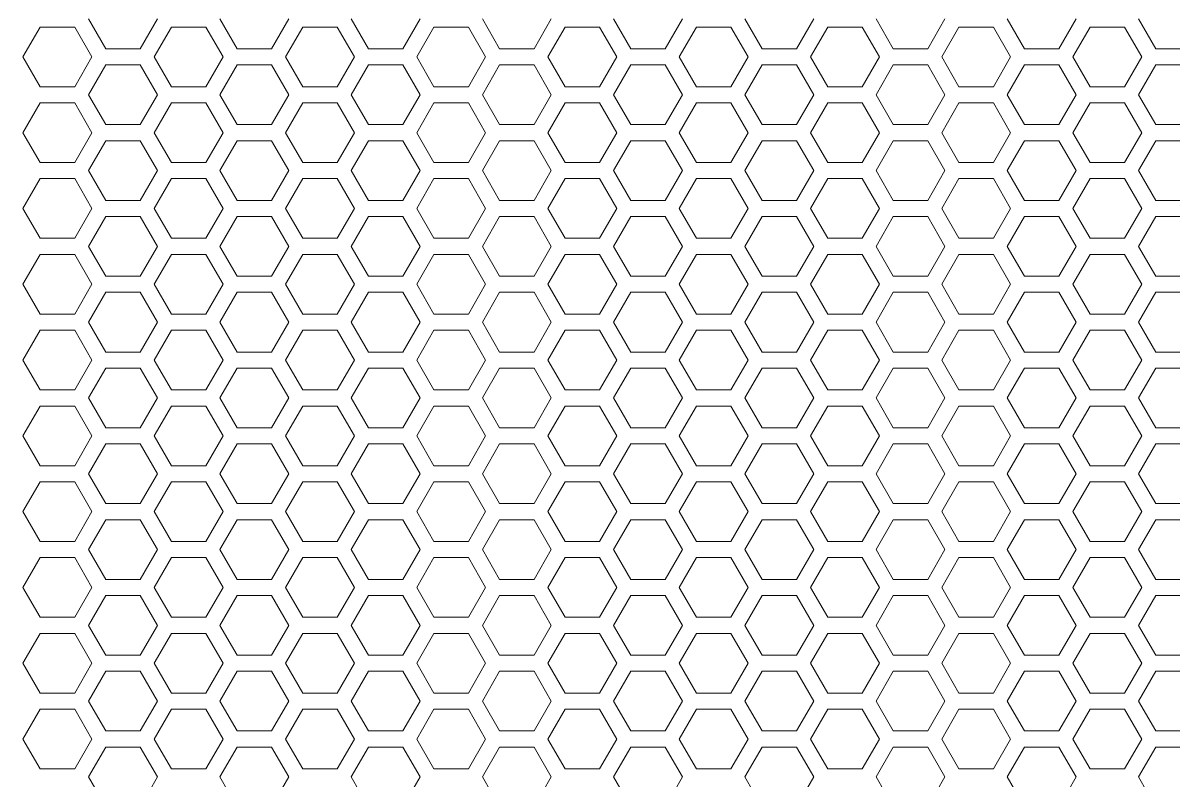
# Model space of a CAD drawing. Header units: millimetres. Extents: x 0 to 140, y -17 to 195.
# Drawn here: x 103.6 to 112.69, y 88.76 to 94.75 of the extents above; entities that cross this region are included whole.
import ezdxf

# ---------------------------------------------------------------- set-up
doc = ezdxf.new("R2010")
doc.units = ezdxf.units.MM
doc.layers.add('4203-42785_1_0', color=7, linetype='Continuous')

# ---------------------------------------------------------------- blocks, each defined once
blk = doc.blocks.new('a')
at = {"layer": '4203-42785_1_0', "color": 0, "linetype": 'ByBlock', "lineweight": 9}
for p, q in [((1506.9262, 418.3167), (1506.8194, 418.1318)), ((1507.1396, 418.3167), (1506.9262, 418.3167)), ((1507.2464, 418.1318), (1507.1396, 418.3167)), ((1507.2261, 418.3666), (1507.3328, 418.1818)), ((1507.5463, 418.1818), (1507.653, 418.3666)), ((1507.7395, 418.3167), (1507.6327, 418.1318)), ((1507.9529, 418.3167), (1507.7395, 418.3167)), ((1508.0596, 418.1318), (1507.9529, 418.3167)), ((1508.0394, 418.3666), (1508.1461, 418.1818)), ((1508.3595, 418.1818), (1508.4662, 418.3666)), ((1508.5527, 418.3167), (1508.446, 418.1318)), ((1508.7661, 418.3167), (1508.5527, 418.3167)), ((1508.8728, 418.1318), (1508.7661, 418.3167)), ((1508.8527, 418.3666), (1508.9594, 418.1818)), ((1509.1728, 418.1818), (1509.2795, 418.3666)), ((1509.366, 418.3167), (1509.2593, 418.1318)), ((1509.5794, 418.3167), (1509.366, 418.3167)), ((1509.6862, 418.1318), (1509.5794, 418.3167)), ((1509.6659, 418.3666), (1509.7726, 418.1818)), ((1509.9861, 418.1818), (1510.0928, 418.3666)), ((1510.1793, 418.3167), (1510.0725, 418.1318)), ((1510.3927, 418.3167), (1510.1793, 418.3167)), ((1510.4994, 418.1318), (1510.3927, 418.3167)), ((1510.4792, 418.3666), (1510.5859, 418.1818)), ((1510.7994, 418.1818), (1510.9061, 418.3666)), ((1510.9926, 418.3167), (1510.8858, 418.1318)), ((1511.206, 418.3167), (1510.9926, 418.3167)), ((1511.3127, 418.1318), (1511.206, 418.3167)), ((1511.2925, 418.3666), (1511.3992, 418.1818)), ((1511.6126, 418.1818), (1511.7193, 418.3666)), ((1511.8058, 418.3167), (1511.6991, 418.1318)), ((1512.0192, 418.3167), (1511.8058, 418.3167)), ((1512.1259, 418.1318), (1512.0192, 418.3167)), ((1512.1057, 418.3666), (1512.2124, 418.1818)), ((1512.4259, 418.1818), (1512.5326, 418.3666)), ((1512.6191, 418.3167), (1512.5124, 418.1318)), ((1512.8325, 418.3167), (1512.6191, 418.3167)), ((1512.9393, 418.1318), (1512.8325, 418.3167)), ((1512.919, 418.3666), (1513.0257, 418.1818)), ((1513.2391, 418.1818), (1513.3458, 418.3666)), ((1513.4323, 418.3167), (1513.3256, 418.1318)), ((1513.6457, 418.3167), (1513.4323, 418.3167)), ((1513.7524, 418.1318), (1513.6457, 418.3167)), ((1513.7322, 418.3666), (1513.8389, 418.1818)), ((1507.3328, 418.1818), (1507.5463, 418.1818)), ((1508.1461, 418.1818), (1508.3595, 418.1818)), ((1508.9594, 418.1818), (1509.1728, 418.1818)), ((1509.7726, 418.1818), (1509.9861, 418.1818)), ((1510.5859, 418.1818), (1510.7994, 418.1818)), ((1511.3992, 418.1818), (1511.6126, 418.1818)), ((1512.2124, 418.1818), (1512.4259, 418.1818)), ((1513.0257, 418.1818), (1513.2391, 418.1818)), ((1513.8389, 418.1818), (1514.0523, 418.1818)), ((1506.8194, 418.1318), (1506.9262, 417.947)), ((1507.1396, 417.947), (1507.2464, 418.1318)), ((1507.6327, 418.1318), (1507.7395, 417.947)), ((1507.9529, 417.947), (1508.0596, 418.1318)), ((1508.446, 418.1318), (1508.5527, 417.947)), ((1508.7661, 417.947), (1508.8728, 418.1318)), ((1509.2593, 418.1318), (1509.366, 417.947)), ((1509.5794, 417.947), (1509.6862, 418.1318)), ((1510.0725, 418.1318), (1510.1793, 417.947)), ((1510.3927, 417.947), (1510.4994, 418.1318)), ((1510.8858, 418.1318), (1510.9926, 417.947)), ((1511.206, 417.947), (1511.3127, 418.1318)), ((1511.6991, 418.1318), (1511.8058, 417.947)), ((1512.0192, 417.947), (1512.1259, 418.1318)), ((1512.5124, 418.1318), (1512.6191, 417.947)), ((1512.8325, 417.947), (1512.9393, 418.1318)), ((1513.3256, 418.1318), (1513.4323, 417.947)), ((1513.6457, 417.947), (1513.7524, 418.1318)), ((1507.3328, 418.0819), (1507.2261, 417.8971)), ((1507.5463, 418.0819), (1507.3328, 418.0819)), ((1507.653, 417.8971), (1507.5463, 418.0819)), ((1508.1461, 418.0819), (1508.0394, 417.8971)), ((1508.3595, 418.0819), (1508.1461, 418.0819)), ((1508.4662, 417.8971), (1508.3595, 418.0819)), ((1508.9594, 418.0819), (1508.8527, 417.8971)), ((1509.1728, 418.0819), (1508.9594, 418.0819)), ((1509.2795, 417.8971), (1509.1728, 418.0819)), ((1509.7726, 418.0819), (1509.6659, 417.8971)), ((1509.9861, 418.0819), (1509.7726, 418.0819)), ((1510.0928, 417.8971), (1509.9861, 418.0819)), ((1510.5859, 418.0819), (1510.4792, 417.8971)), ((1510.7994, 418.0819), (1510.5859, 418.0819)), ((1510.9061, 417.8971), (1510.7994, 418.0819)), ((1511.3992, 418.0819), (1511.2925, 417.8971)), ((1511.6126, 418.0819), (1511.3992, 418.0819)), ((1511.7193, 417.8971), (1511.6126, 418.0819)), ((1512.2124, 418.0819), (1512.1057, 417.8971)), ((1512.4259, 418.0819), (1512.2124, 418.0819)), ((1512.5326, 417.8971), (1512.4259, 418.0819)), ((1513.0257, 418.0819), (1512.919, 417.8971)), ((1513.2391, 418.0819), (1513.0257, 418.0819)), ((1513.3458, 417.8971), (1513.2391, 418.0819)), ((1513.8389, 418.0819), (1513.7322, 417.8971)), ((1514.0523, 418.0819), (1513.8389, 418.0819)), ((1506.9262, 417.947), (1507.1396, 417.947)), ((1507.2261, 417.8971), (1507.3328, 417.7122)), ((1507.5463, 417.7122), (1507.653, 417.8971)), ((1507.7395, 417.947), (1507.9529, 417.947)), ((1508.0394, 417.8971), (1508.1461, 417.7122)), ((1508.3595, 417.7122), (1508.4662, 417.8971)), ((1508.5527, 417.947), (1508.7661, 417.947)), ((1508.8527, 417.8971), (1508.9594, 417.7122)), ((1509.1728, 417.7122), (1509.2795, 417.8971)), ((1509.366, 417.947), (1509.5794, 417.947)), ((1509.6659, 417.8971), (1509.7726, 417.7122)), ((1509.9861, 417.7122), (1510.0928, 417.8971)), ((1510.1793, 417.947), (1510.3927, 417.947)), ((1510.4792, 417.8971), (1510.5859, 417.7122)), ((1510.7994, 417.7122), (1510.9061, 417.8971)), ((1510.9926, 417.947), (1511.206, 417.947)), ((1511.2925, 417.8971), (1511.3992, 417.7122)), ((1511.6126, 417.7122), (1511.7193, 417.8971)), ((1511.8058, 417.947), (1512.0192, 417.947)), ((1512.1057, 417.8971), (1512.2124, 417.7122)), ((1512.4259, 417.7122), (1512.5326, 417.8971)), ((1512.6191, 417.947), (1512.8325, 417.947)), ((1512.919, 417.8971), (1513.0257, 417.7122)), ((1513.2391, 417.7122), (1513.3458, 417.8971)), ((1513.4323, 417.947), (1513.6457, 417.947)), ((1513.7322, 417.8971), (1513.8389, 417.7122)), ((1506.9262, 417.8472), (1506.8194, 417.6623)), ((1507.1396, 417.8472), (1506.9262, 417.8472)), ((1507.2464, 417.6623), (1507.1396, 417.8472)), ((1507.7395, 417.8472), (1507.6327, 417.6623)), ((1507.9529, 417.8472), (1507.7395, 417.8472)), ((1508.0596, 417.6623), (1507.9529, 417.8472)), ((1508.5527, 417.8472), (1508.446, 417.6623)), ((1508.7661, 417.8472), (1508.5527, 417.8472)), ((1508.8728, 417.6623), (1508.7661, 417.8472)), ((1509.366, 417.8472), (1509.2593, 417.6623)), ((1509.5794, 417.8472), (1509.366, 417.8472)), ((1509.6862, 417.6623), (1509.5794, 417.8472)), ((1510.1793, 417.8472), (1510.0725, 417.6623)), ((1510.3927, 417.8472), (1510.1793, 417.8472)), ((1510.4994, 417.6623), (1510.3927, 417.8472)), ((1510.9926, 417.8472), (1510.8858, 417.6623)), ((1511.206, 417.8472), (1510.9926, 417.8472)), ((1511.3127, 417.6623), (1511.206, 417.8472)), ((1511.8058, 417.8472), (1511.6991, 417.6623)), ((1512.0192, 417.8472), (1511.8058, 417.8472)), ((1512.1259, 417.6623), (1512.0192, 417.8472)), ((1512.6191, 417.8472), (1512.5124, 417.6623)), ((1512.8325, 417.8472), (1512.6191, 417.8472)), ((1512.9393, 417.6623), (1512.8325, 417.8472)), ((1513.4323, 417.8472), (1513.3256, 417.6623)), ((1513.6457, 417.8472), (1513.4323, 417.8472)), ((1513.7524, 417.6623), (1513.6457, 417.8472)), ((1507.3328, 417.7122), (1507.5463, 417.7122)), ((1508.1461, 417.7122), (1508.3595, 417.7122)), ((1508.9594, 417.7122), (1509.1728, 417.7122)), ((1509.7726, 417.7122), (1509.9861, 417.7122)), ((1510.5859, 417.7122), (1510.7994, 417.7122)), ((1511.3992, 417.7122), (1511.6126, 417.7122)), ((1512.2124, 417.7122), (1512.4259, 417.7122)), ((1513.0257, 417.7122), (1513.2391, 417.7122)), ((1513.8389, 417.7122), (1514.0523, 417.7122)), ((1506.8194, 417.6623), (1506.9262, 417.4774)), ((1507.1396, 417.4774), (1507.2464, 417.6623)), ((1507.3328, 417.6124), (1507.2261, 417.4275)), ((1507.5463, 417.6124), (1507.3328, 417.6124)), ((1507.653, 417.4275), (1507.5463, 417.6124)), ((1507.6327, 417.6623), (1507.7395, 417.4774)), ((1507.9529, 417.4774), (1508.0596, 417.6623)), ((1508.1461, 417.6124), (1508.0394, 417.4275)), ((1508.3595, 417.6124), (1508.1461, 417.6124)), ((1508.4662, 417.4275), (1508.3595, 417.6124)), ((1508.446, 417.6623), (1508.5527, 417.4774)), ((1508.7661, 417.4774), (1508.8728, 417.6623)), ((1508.9594, 417.6124), (1508.8527, 417.4275)), ((1509.1728, 417.6124), (1508.9594, 417.6124)), ((1509.2795, 417.4275), (1509.1728, 417.6124)), ((1509.2593, 417.6623), (1509.366, 417.4774)), ((1509.5794, 417.4774), (1509.6862, 417.6623)), ((1509.7726, 417.6124), (1509.6659, 417.4275)), ((1509.9861, 417.6124), (1509.7726, 417.6124)), ((1510.0928, 417.4275), (1509.9861, 417.6124)), ((1510.0725, 417.6623), (1510.1793, 417.4774)), ((1510.3927, 417.4774), (1510.4994, 417.6623)), ((1510.5859, 417.6124), (1510.4792, 417.4275)), ((1510.7994, 417.6124), (1510.5859, 417.6124)), ((1510.9061, 417.4275), (1510.7994, 417.6124)), ((1510.8858, 417.6623), (1510.9926, 417.4774)), ((1511.206, 417.4774), (1511.3127, 417.6623)), ((1511.3992, 417.6124), (1511.2925, 417.4275)), ((1511.6126, 417.6124), (1511.3992, 417.6124)), ((1511.7193, 417.4275), (1511.6126, 417.6124)), ((1511.6991, 417.6623), (1511.8058, 417.4774)), ((1512.0192, 417.4774), (1512.1259, 417.6623)), ((1512.2124, 417.6124), (1512.1057, 417.4275)), ((1512.4259, 417.6124), (1512.2124, 417.6124)), ((1512.5326, 417.4275), (1512.4259, 417.6124)), ((1512.5124, 417.6623), (1512.6191, 417.4774)), ((1512.8325, 417.4774), (1512.9393, 417.6623)), ((1513.0257, 417.6124), (1512.919, 417.4275)), ((1513.2391, 417.6124), (1513.0257, 417.6124)), ((1513.3458, 417.4275), (1513.2391, 417.6124)), ((1513.3256, 417.6623), (1513.4323, 417.4774)), ((1513.6457, 417.4774), (1513.7524, 417.6623)), ((1513.8389, 417.6124), (1513.7322, 417.4275)), ((1514.0523, 417.6124), (1513.8389, 417.6124)), ((1506.9262, 417.4774), (1507.1396, 417.4774)), ((1507.7395, 417.4774), (1507.9529, 417.4774)), ((1508.5527, 417.4774), (1508.7661, 417.4774)), ((1509.366, 417.4774), (1509.5794, 417.4774)), ((1510.1793, 417.4774), (1510.3927, 417.4774)), ((1510.9926, 417.4774), (1511.206, 417.4774)), ((1511.8058, 417.4774), (1512.0192, 417.4774)), ((1512.6191, 417.4774), (1512.8325, 417.4774)), ((1513.4323, 417.4774), (1513.6457, 417.4774)), ((1507.2261, 417.4275), (1507.3328, 417.2427)), ((1507.5463, 417.2427), (1507.653, 417.4275)), ((1508.0394, 417.4275), (1508.1461, 417.2427)), ((1508.3595, 417.2427), (1508.4662, 417.4275)), ((1508.8527, 417.4275), (1508.9594, 417.2427)), ((1509.1728, 417.2427), (1509.2795, 417.4275)), ((1509.6659, 417.4275), (1509.7726, 417.2427)), ((1509.9861, 417.2427), (1510.0928, 417.4275)), ((1510.4792, 417.4275), (1510.5859, 417.2427)), ((1510.7994, 417.2427), (1510.9061, 417.4275)), ((1511.2925, 417.4275), (1511.3992, 417.2427)), ((1511.6126, 417.2427), (1511.7193, 417.4275)), ((1512.1057, 417.4275), (1512.2124, 417.2427)), ((1512.4259, 417.2427), (1512.5326, 417.4275)), ((1512.919, 417.4275), (1513.0257, 417.2427)), ((1513.2391, 417.2427), (1513.3458, 417.4275)), ((1513.7322, 417.4275), (1513.8389, 417.2427)), ((1506.9262, 417.3776), (1506.8194, 417.1928)), ((1507.1396, 417.3776), (1506.9262, 417.3776)), ((1507.2464, 417.1928), (1507.1396, 417.3776)), ((1507.7395, 417.3776), (1507.6327, 417.1928)), ((1507.9529, 417.3776), (1507.7395, 417.3776)), ((1508.0596, 417.1928), (1507.9529, 417.3776)), ((1508.5527, 417.3776), (1508.446, 417.1928)), ((1508.7661, 417.3776), (1508.5527, 417.3776)), ((1508.8728, 417.1928), (1508.7661, 417.3776)), ((1509.366, 417.3776), (1509.2593, 417.1928)), ((1509.5794, 417.3776), (1509.366, 417.3776)), ((1509.6862, 417.1928), (1509.5794, 417.3776)), ((1510.1793, 417.3776), (1510.0725, 417.1928)), ((1510.3927, 417.3776), (1510.1793, 417.3776)), ((1510.4994, 417.1928), (1510.3927, 417.3776)), ((1510.9926, 417.3776), (1510.8858, 417.1928)), ((1511.206, 417.3776), (1510.9926, 417.3776)), ((1511.3127, 417.1928), (1511.206, 417.3776)), ((1511.8058, 417.3776), (1511.6991, 417.1928)), ((1512.0192, 417.3776), (1511.8058, 417.3776)), ((1512.1259, 417.1928), (1512.0192, 417.3776)), ((1512.6191, 417.3776), (1512.5124, 417.1928)), ((1512.8325, 417.3776), (1512.6191, 417.3776)), ((1512.9393, 417.1928), (1512.8325, 417.3776)), ((1513.4323, 417.3776), (1513.3256, 417.1928)), ((1513.6457, 417.3776), (1513.4323, 417.3776)), ((1513.7524, 417.1928), (1513.6457, 417.3776)), ((1507.3328, 417.2427), (1507.5463, 417.2427)), ((1508.1461, 417.2427), (1508.3595, 417.2427)), ((1508.9594, 417.2427), (1509.1728, 417.2427)), ((1509.7726, 417.2427), (1509.9861, 417.2427)), ((1510.5859, 417.2427), (1510.7994, 417.2427)), ((1511.3992, 417.2427), (1511.6126, 417.2427)), ((1512.2124, 417.2427), (1512.4259, 417.2427)), ((1513.0257, 417.2427), (1513.2391, 417.2427)), ((1513.8389, 417.2427), (1514.0523, 417.2427)), ((1506.8194, 417.1928), (1506.9262, 417.0079)), ((1507.1396, 417.0079), (1507.2464, 417.1928)), ((1507.6327, 417.1928), (1507.7395, 417.0079)), ((1507.9529, 417.0079), (1508.0596, 417.1928)), ((1508.446, 417.1928), (1508.5527, 417.0079)), ((1508.7661, 417.0079), (1508.8728, 417.1928)), ((1509.2593, 417.1928), (1509.366, 417.0079)), ((1509.5794, 417.0079), (1509.6862, 417.1928)), ((1510.0725, 417.1928), (1510.1793, 417.0079)), ((1510.3927, 417.0079), (1510.4994, 417.1928)), ((1510.8858, 417.1928), (1510.9926, 417.0079)), ((1511.206, 417.0079), (1511.3127, 417.1928)), ((1511.6991, 417.1928), (1511.8058, 417.0079)), ((1512.0192, 417.0079), (1512.1259, 417.1928)), ((1512.5124, 417.1928), (1512.6191, 417.0079)), ((1512.8325, 417.0079), (1512.9393, 417.1928)), ((1513.3256, 417.1928), (1513.4323, 417.0079)), ((1513.6457, 417.0079), (1513.7524, 417.1928)), ((1507.3328, 417.1428), (1507.2261, 416.958)), ((1507.5463, 417.1428), (1507.3328, 417.1428)), ((1507.653, 416.958), (1507.5463, 417.1428)), ((1508.1461, 417.1428), (1508.0394, 416.958)), ((1508.3595, 417.1428), (1508.1461, 417.1428)), ((1508.4662, 416.958), (1508.3595, 417.1428)), ((1508.9594, 417.1428), (1508.8527, 416.958)), ((1509.1728, 417.1428), (1508.9594, 417.1428)), ((1509.2795, 416.958), (1509.1728, 417.1428)), ((1509.7726, 417.1428), (1509.6659, 416.958)), ((1509.9861, 417.1428), (1509.7726, 417.1428)), ((1510.0928, 416.958), (1509.9861, 417.1428)), ((1510.5859, 417.1428), (1510.4792, 416.958)), ((1510.7994, 417.1428), (1510.5859, 417.1428)), ((1510.9061, 416.958), (1510.7994, 417.1428)), ((1511.3992, 417.1428), (1511.2925, 416.958)), ((1511.6126, 417.1428), (1511.3992, 417.1428)), ((1511.7193, 416.958), (1511.6126, 417.1428)), ((1512.2124, 417.1428), (1512.1057, 416.958)), ((1512.4259, 417.1428), (1512.2124, 417.1428)), ((1512.5326, 416.958), (1512.4259, 417.1428)), ((1513.0257, 417.1428), (1512.919, 416.958)), ((1513.2391, 417.1428), (1513.0257, 417.1428)), ((1513.3458, 416.958), (1513.2391, 417.1428)), ((1513.8389, 417.1428), (1513.7322, 416.958)), ((1514.0523, 417.1428), (1513.8389, 417.1428)), ((1506.9262, 417.0079), (1507.1396, 417.0079)), ((1507.2261, 416.958), (1507.3328, 416.7731)), ((1507.5463, 416.7731), (1507.653, 416.958)), ((1507.7395, 417.0079), (1507.9529, 417.0079)), ((1508.0394, 416.958), (1508.1461, 416.7731)), ((1508.3595, 416.7731), (1508.4662, 416.958)), ((1508.5527, 417.0079), (1508.7661, 417.0079)), ((1508.8527, 416.958), (1508.9594, 416.7731)), ((1509.1728, 416.7731), (1509.2795, 416.958)), ((1509.366, 417.0079), (1509.5794, 417.0079)), ((1509.6659, 416.958), (1509.7726, 416.7731)), ((1509.9861, 416.7731), (1510.0928, 416.958)), ((1510.1793, 417.0079), (1510.3927, 417.0079)), ((1510.4792, 416.958), (1510.5859, 416.7731)), ((1510.7994, 416.7731), (1510.9061, 416.958)), ((1510.9926, 417.0079), (1511.206, 417.0079)), ((1511.2925, 416.958), (1511.3992, 416.7731)), ((1511.6126, 416.7731), (1511.7193, 416.958)), ((1511.8058, 417.0079), (1512.0192, 417.0079)), ((1512.1057, 416.958), (1512.2124, 416.7731)), ((1512.4259, 416.7731), (1512.5326, 416.958)), ((1512.6191, 417.0079), (1512.8325, 417.0079)), ((1512.919, 416.958), (1513.0257, 416.7731)), ((1513.2391, 416.7731), (1513.3458, 416.958)), ((1513.4323, 417.0079), (1513.6457, 417.0079)), ((1513.7322, 416.958), (1513.8389, 416.7731)), ((1506.9262, 416.9081), (1506.8194, 416.7232)), ((1507.1396, 416.9081), (1506.9262, 416.9081)), ((1507.2464, 416.7232), (1507.1396, 416.9081)), ((1507.7395, 416.9081), (1507.6327, 416.7232)), ((1507.9529, 416.9081), (1507.7395, 416.9081)), ((1508.0596, 416.7232), (1507.9529, 416.9081)), ((1508.5527, 416.9081), (1508.446, 416.7232)), ((1508.7661, 416.9081), (1508.5527, 416.9081)), ((1508.8728, 416.7232), (1508.7661, 416.9081)), ((1509.366, 416.9081), (1509.2593, 416.7232)), ((1509.5794, 416.9081), (1509.366, 416.9081)), ((1509.6862, 416.7232), (1509.5794, 416.9081)), ((1510.1793, 416.9081), (1510.0725, 416.7232)), ((1510.3927, 416.9081), (1510.1793, 416.9081)), ((1510.4994, 416.7232), (1510.3927, 416.9081)), ((1510.9926, 416.9081), (1510.8858, 416.7232)), ((1511.206, 416.9081), (1510.9926, 416.9081)), ((1511.3127, 416.7232), (1511.206, 416.9081)), ((1511.8058, 416.9081), (1511.6991, 416.7232)), ((1512.0192, 416.9081), (1511.8058, 416.9081)), ((1512.1259, 416.7232), (1512.0192, 416.9081)), ((1512.6191, 416.9081), (1512.5124, 416.7232)), ((1512.8325, 416.9081), (1512.6191, 416.9081)), ((1512.9393, 416.7232), (1512.8325, 416.9081)), ((1513.4323, 416.9081), (1513.3256, 416.7232)), ((1513.6457, 416.9081), (1513.4323, 416.9081)), ((1513.7524, 416.7232), (1513.6457, 416.9081)), ((1507.3328, 416.7731), (1507.5463, 416.7731)), ((1508.1461, 416.7731), (1508.3595, 416.7731)), ((1508.9594, 416.7731), (1509.1728, 416.7731)), ((1509.7726, 416.7731), (1509.9861, 416.7731)), ((1510.5859, 416.7731), (1510.7994, 416.7731)), ((1511.3992, 416.7731), (1511.6126, 416.7731)), ((1512.2124, 416.7731), (1512.4259, 416.7731)), ((1513.0257, 416.7731), (1513.2391, 416.7731)), ((1513.8389, 416.7731), (1514.0523, 416.7731)), ((1506.8194, 416.7232), (1506.9262, 416.5383)), ((1507.1396, 416.5383), (1507.2464, 416.7232)), ((1507.3328, 416.6733), (1507.2261, 416.4884)), ((1507.5463, 416.6733), (1507.3328, 416.6733)), ((1507.653, 416.4884), (1507.5463, 416.6733)), ((1507.6327, 416.7232), (1507.7395, 416.5383)), ((1507.9529, 416.5383), (1508.0596, 416.7232)), ((1508.1461, 416.6733), (1508.0394, 416.4884)), ((1508.3595, 416.6733), (1508.1461, 416.6733)), ((1508.4662, 416.4884), (1508.3595, 416.6733)), ((1508.446, 416.7232), (1508.5527, 416.5383)), ((1508.7661, 416.5383), (1508.8728, 416.7232)), ((1508.9594, 416.6733), (1508.8527, 416.4884)), ((1509.1728, 416.6733), (1508.9594, 416.6733)), ((1509.2795, 416.4884), (1509.1728, 416.6733)), ((1509.2593, 416.7232), (1509.366, 416.5383)), ((1509.5794, 416.5383), (1509.6862, 416.7232)), ((1509.7726, 416.6733), (1509.6659, 416.4884)), ((1509.9861, 416.6733), (1509.7726, 416.6733)), ((1510.0928, 416.4884), (1509.9861, 416.6733)), ((1510.0725, 416.7232), (1510.1793, 416.5383)), ((1510.3927, 416.5383), (1510.4994, 416.7232)), ((1510.5859, 416.6733), (1510.4792, 416.4884)), ((1510.7994, 416.6733), (1510.5859, 416.6733)), ((1510.9061, 416.4884), (1510.7994, 416.6733)), ((1510.8858, 416.7232), (1510.9926, 416.5383)), ((1511.206, 416.5383), (1511.3127, 416.7232)), ((1511.3992, 416.6733), (1511.2925, 416.4884)), ((1511.6126, 416.6733), (1511.3992, 416.6733)), ((1511.7193, 416.4884), (1511.6126, 416.6733)), ((1511.6991, 416.7232), (1511.8058, 416.5383)), ((1512.0192, 416.5383), (1512.1259, 416.7232)), ((1512.2124, 416.6733), (1512.1057, 416.4884)), ((1512.4259, 416.6733), (1512.2124, 416.6733)), ((1512.5326, 416.4884), (1512.4259, 416.6733)), ((1512.5124, 416.7232), (1512.6191, 416.5383)), ((1512.8325, 416.5383), (1512.9393, 416.7232)), ((1513.0257, 416.6733), (1512.919, 416.4884)), ((1513.2391, 416.6733), (1513.0257, 416.6733)), ((1513.3458, 416.4884), (1513.2391, 416.6733)), ((1513.3256, 416.7232), (1513.4323, 416.5383)), ((1513.6457, 416.5383), (1513.7524, 416.7232)), ((1513.8389, 416.6733), (1513.7322, 416.4884)), ((1514.0523, 416.6733), (1513.8389, 416.6733)), ((1506.9262, 416.5383), (1507.1396, 416.5383)), ((1507.7395, 416.5383), (1507.9529, 416.5383)), ((1508.5527, 416.5383), (1508.7661, 416.5383)), ((1509.366, 416.5383), (1509.5794, 416.5383)), ((1510.1793, 416.5383), (1510.3927, 416.5383)), ((1510.9926, 416.5383), (1511.206, 416.5383)), ((1511.8058, 416.5383), (1512.0192, 416.5383)), ((1512.6191, 416.5383), (1512.8325, 416.5383)), ((1513.4323, 416.5383), (1513.6457, 416.5383)), ((1507.2261, 416.4884), (1507.3328, 416.3036)), ((1507.5463, 416.3036), (1507.653, 416.4884)), ((1508.0394, 416.4884), (1508.1461, 416.3036)), ((1508.3595, 416.3036), (1508.4662, 416.4884)), ((1508.8527, 416.4884), (1508.9594, 416.3036)), ((1509.1728, 416.3036), (1509.2795, 416.4884)), ((1509.6659, 416.4884), (1509.7726, 416.3036)), ((1509.9861, 416.3036), (1510.0928, 416.4884)), ((1510.4792, 416.4884), (1510.5859, 416.3036)), ((1510.7994, 416.3036), (1510.9061, 416.4884)), ((1511.2925, 416.4884), (1511.3992, 416.3036)), ((1511.6126, 416.3036), (1511.7193, 416.4884)), ((1512.1057, 416.4884), (1512.2124, 416.3036)), ((1512.4259, 416.3036), (1512.5326, 416.4884)), ((1512.919, 416.4884), (1513.0257, 416.3036)), ((1513.2391, 416.3036), (1513.3458, 416.4884)), ((1513.7322, 416.4884), (1513.8389, 416.3036)), ((1506.9262, 416.4385), (1506.8194, 416.2537)), ((1507.1396, 416.4385), (1506.9262, 416.4385)), ((1507.2464, 416.2537), (1507.1396, 416.4385)), ((1507.7395, 416.4385), (1507.6327, 416.2537)), ((1507.9529, 416.4385), (1507.7395, 416.4385)), ((1508.0596, 416.2537), (1507.9529, 416.4385)), ((1508.5527, 416.4385), (1508.446, 416.2537)), ((1508.7661, 416.4385), (1508.5527, 416.4385)), ((1508.8728, 416.2537), (1508.7661, 416.4385)), ((1509.366, 416.4385), (1509.2593, 416.2537)), ((1509.5794, 416.4385), (1509.366, 416.4385)), ((1509.6862, 416.2537), (1509.5794, 416.4385)), ((1510.1793, 416.4385), (1510.0725, 416.2537)), ((1510.3927, 416.4385), (1510.1793, 416.4385)), ((1510.4994, 416.2537), (1510.3927, 416.4385)), ((1510.9926, 416.4385), (1510.8858, 416.2537)), ((1511.206, 416.4385), (1510.9926, 416.4385)), ((1511.3127, 416.2537), (1511.206, 416.4385)), ((1511.8058, 416.4385), (1511.6991, 416.2537)), ((1512.0192, 416.4385), (1511.8058, 416.4385)), ((1512.1259, 416.2537), (1512.0192, 416.4385)), ((1512.6191, 416.4385), (1512.5124, 416.2537)), ((1512.8325, 416.4385), (1512.6191, 416.4385)), ((1512.9393, 416.2537), (1512.8325, 416.4385)), ((1513.4323, 416.4385), (1513.3256, 416.2537)), ((1513.6457, 416.4385), (1513.4323, 416.4385)), ((1513.7524, 416.2537), (1513.6457, 416.4385)), ((1506.8194, 416.2537), (1506.9262, 416.0688)), ((1507.1396, 416.0688), (1507.2464, 416.2537)), ((1507.3328, 416.3036), (1507.5463, 416.3036)), ((1507.6327, 416.2537), (1507.7395, 416.0688)), ((1507.9529, 416.0688), (1508.0596, 416.2537)), ((1508.1461, 416.3036), (1508.3595, 416.3036)), ((1508.446, 416.2537), (1508.5527, 416.0688)), ((1508.7661, 416.0688), (1508.8728, 416.2537)), ((1508.9594, 416.3036), (1509.1728, 416.3036)), ((1509.2593, 416.2537), (1509.366, 416.0688)), ((1509.5794, 416.0688), (1509.6862, 416.2537)), ((1509.7726, 416.3036), (1509.9861, 416.3036)), ((1510.0725, 416.2537), (1510.1793, 416.0688)), ((1510.3927, 416.0688), (1510.4994, 416.2537)), ((1510.5859, 416.3036), (1510.7994, 416.3036)), ((1510.8858, 416.2537), (1510.9926, 416.0688)), ((1511.206, 416.0688), (1511.3127, 416.2537)), ((1511.3992, 416.3036), (1511.6126, 416.3036)), ((1511.6991, 416.2537), (1511.8058, 416.0688)), ((1512.0192, 416.0688), (1512.1259, 416.2537)), ((1512.2124, 416.3036), (1512.4259, 416.3036)), ((1512.5124, 416.2537), (1512.6191, 416.0688)), ((1512.8325, 416.0688), (1512.9393, 416.2537)), ((1513.0257, 416.3036), (1513.2391, 416.3036)), ((1513.3256, 416.2537), (1513.4323, 416.0688)), ((1513.6457, 416.0688), (1513.7524, 416.2537)), ((1513.8389, 416.3036), (1514.0523, 416.3036)), ((1507.3328, 416.2038), (1507.2261, 416.0189)), ((1507.5463, 416.2038), (1507.3328, 416.2038)), ((1507.653, 416.0189), (1507.5463, 416.2038)), ((1508.1461, 416.2038), (1508.0394, 416.0189)), ((1508.3595, 416.2038), (1508.1461, 416.2038)), ((1508.4662, 416.0189), (1508.3595, 416.2038)), ((1508.9594, 416.2038), (1508.8527, 416.0189)), ((1509.1728, 416.2038), (1508.9594, 416.2038)), ((1509.2795, 416.0189), (1509.1728, 416.2038)), ((1509.7726, 416.2038), (1509.6659, 416.0189)), ((1509.9861, 416.2038), (1509.7726, 416.2038)), ((1510.0928, 416.0189), (1509.9861, 416.2038)), ((1510.5859, 416.2038), (1510.4792, 416.0189)), ((1510.7994, 416.2038), (1510.5859, 416.2038)), ((1510.9061, 416.0189), (1510.7994, 416.2038)), ((1511.3992, 416.2038), (1511.2925, 416.0189)), ((1511.6126, 416.2038), (1511.3992, 416.2038)), ((1511.7193, 416.0189), (1511.6126, 416.2038)), ((1512.2124, 416.2038), (1512.1057, 416.0189)), ((1512.4259, 416.2038), (1512.2124, 416.2038)), ((1512.5326, 416.0189), (1512.4259, 416.2038)), ((1513.0257, 416.2038), (1512.919, 416.0189)), ((1513.2391, 416.2038), (1513.0257, 416.2038)), ((1513.3458, 416.0189), (1513.2391, 416.2038)), ((1513.8389, 416.2038), (1513.7322, 416.0189)), ((1514.0523, 416.2038), (1513.8389, 416.2038)), ((1506.9262, 416.0688), (1507.1396, 416.0688)), ((1507.7395, 416.0688), (1507.9529, 416.0688)), ((1508.5527, 416.0688), (1508.7661, 416.0688)), ((1509.366, 416.0688), (1509.5794, 416.0688)), ((1510.1793, 416.0688), (1510.3927, 416.0688)), ((1510.9926, 416.0688), (1511.206, 416.0688)), ((1511.8058, 416.0688), (1512.0192, 416.0688)), ((1512.6191, 416.0688), (1512.8325, 416.0688)), ((1513.4323, 416.0688), (1513.6457, 416.0688)), ((1506.9262, 415.969), (1506.8194, 415.7841)), ((1507.1396, 415.969), (1506.9262, 415.969)), ((1507.2464, 415.7841), (1507.1396, 415.969)), ((1507.2261, 416.0189), (1507.3328, 415.834)), ((1507.5463, 415.834), (1507.653, 416.0189)), ((1507.7395, 415.969), (1507.6327, 415.7841)), ((1507.9529, 415.969), (1507.7395, 415.969)), ((1508.0596, 415.7841), (1507.9529, 415.969)), ((1508.0394, 416.0189), (1508.1461, 415.834)), ((1508.3595, 415.834), (1508.4662, 416.0189)), ((1508.5527, 415.969), (1508.446, 415.7841)), ((1508.7661, 415.969), (1508.5527, 415.969)), ((1508.8728, 415.7841), (1508.7661, 415.969)), ((1508.8527, 416.0189), (1508.9594, 415.834)), ((1509.1728, 415.834), (1509.2795, 416.0189)), ((1509.366, 415.969), (1509.2593, 415.7841)), ((1509.5794, 415.969), (1509.366, 415.969)), ((1509.6862, 415.7841), (1509.5794, 415.969)), ((1509.6659, 416.0189), (1509.7726, 415.834)), ((1509.9861, 415.834), (1510.0928, 416.0189)), ((1510.1793, 415.969), (1510.0725, 415.7841)), ((1510.3927, 415.969), (1510.1793, 415.969)), ((1510.4994, 415.7841), (1510.3927, 415.969)), ((1510.4792, 416.0189), (1510.5859, 415.834)), ((1510.7994, 415.834), (1510.9061, 416.0189)), ((1510.9926, 415.969), (1510.8858, 415.7841)), ((1511.206, 415.969), (1510.9926, 415.969)), ((1511.3127, 415.7841), (1511.206, 415.969)), ((1511.2925, 416.0189), (1511.3992, 415.834)), ((1511.6126, 415.834), (1511.7193, 416.0189)), ((1511.8058, 415.969), (1511.6991, 415.7841)), ((1512.0192, 415.969), (1511.8058, 415.969)), ((1512.1259, 415.7841), (1512.0192, 415.969)), ((1512.1057, 416.0189), (1512.2124, 415.834)), ((1512.4259, 415.834), (1512.5326, 416.0189)), ((1512.6191, 415.969), (1512.5124, 415.7841)), ((1512.8325, 415.969), (1512.6191, 415.969)), ((1512.9393, 415.7841), (1512.8325, 415.969)), ((1512.919, 416.0189), (1513.0257, 415.834)), ((1513.2391, 415.834), (1513.3458, 416.0189)), ((1513.4323, 415.969), (1513.3256, 415.7841)), ((1513.6457, 415.969), (1513.4323, 415.969)), ((1513.7524, 415.7841), (1513.6457, 415.969)), ((1513.7322, 416.0189), (1513.8389, 415.834)), ((1507.3328, 415.834), (1507.5463, 415.834)), ((1508.1461, 415.834), (1508.3595, 415.834)), ((1508.9594, 415.834), (1509.1728, 415.834)), ((1509.7726, 415.834), (1509.9861, 415.834)), ((1510.5859, 415.834), (1510.7994, 415.834)), ((1511.3992, 415.834), (1511.6126, 415.834)), ((1512.2124, 415.834), (1512.4259, 415.834)), ((1513.0257, 415.834), (1513.2391, 415.834)), ((1513.8389, 415.834), (1514.0523, 415.834)), ((1506.8194, 415.7841), (1506.9262, 415.5993)), ((1507.1396, 415.5993), (1507.2464, 415.7841)), ((1507.6327, 415.7841), (1507.7395, 415.5993)), ((1507.9529, 415.5993), (1508.0596, 415.7841)), ((1508.446, 415.7841), (1508.5527, 415.5993)), ((1508.7661, 415.5993), (1508.8728, 415.7841)), ((1509.2593, 415.7841), (1509.366, 415.5993)), ((1509.5794, 415.5993), (1509.6862, 415.7841)), ((1510.0725, 415.7841), (1510.1793, 415.5993)), ((1510.3927, 415.5993), (1510.4994, 415.7841)), ((1510.8858, 415.7841), (1510.9926, 415.5993)), ((1511.206, 415.5993), (1511.3127, 415.7841)), ((1511.6991, 415.7841), (1511.8058, 415.5993)), ((1512.0192, 415.5993), (1512.1259, 415.7841)), ((1512.5124, 415.7841), (1512.6191, 415.5993)), ((1512.8325, 415.5993), (1512.9393, 415.7841)), ((1513.3256, 415.7841), (1513.4323, 415.5993)), ((1513.6457, 415.5993), (1513.7524, 415.7841)), ((1507.3328, 415.7342), (1507.2261, 415.5494)), ((1507.5463, 415.7342), (1507.3328, 415.7342)), ((1507.653, 415.5494), (1507.5463, 415.7342)), ((1508.1461, 415.7342), (1508.0394, 415.5494)), ((1508.3595, 415.7342), (1508.1461, 415.7342)), ((1508.4662, 415.5494), (1508.3595, 415.7342)), ((1508.9594, 415.7342), (1508.8527, 415.5494)), ((1509.1728, 415.7342), (1508.9594, 415.7342)), ((1509.2795, 415.5494), (1509.1728, 415.7342)), ((1509.7726, 415.7342), (1509.6659, 415.5494)), ((1509.9861, 415.7342), (1509.7726, 415.7342)), ((1510.0928, 415.5494), (1509.9861, 415.7342)), ((1510.5859, 415.7342), (1510.4792, 415.5494)), ((1510.7994, 415.7342), (1510.5859, 415.7342)), ((1510.9061, 415.5494), (1510.7994, 415.7342)), ((1511.3992, 415.7342), (1511.2925, 415.5494)), ((1511.6126, 415.7342), (1511.3992, 415.7342)), ((1511.7193, 415.5494), (1511.6126, 415.7342)), ((1512.2124, 415.7342), (1512.1057, 415.5494)), ((1512.4259, 415.7342), (1512.2124, 415.7342)), ((1512.5326, 415.5494), (1512.4259, 415.7342)), ((1513.0257, 415.7342), (1512.919, 415.5494)), ((1513.2391, 415.7342), (1513.0257, 415.7342)), ((1513.3458, 415.5494), (1513.2391, 415.7342)), ((1513.8389, 415.7342), (1513.7322, 415.5494)), ((1514.0523, 415.7342), (1513.8389, 415.7342)), ((1506.9262, 415.5993), (1507.1396, 415.5993)), ((1507.7395, 415.5993), (1507.9529, 415.5993)), ((1508.5527, 415.5993), (1508.7661, 415.5993)), ((1509.366, 415.5993), (1509.5794, 415.5993)), ((1510.1793, 415.5993), (1510.3927, 415.5993)), ((1510.9926, 415.5993), (1511.206, 415.5993)), ((1511.8058, 415.5993), (1512.0192, 415.5993)), ((1512.6191, 415.5993), (1512.8325, 415.5993)), ((1513.4323, 415.5993), (1513.6457, 415.5993)), ((1507.2261, 415.5494), (1507.3328, 415.3645)), ((1507.5463, 415.3645), (1507.653, 415.5494)), ((1508.0394, 415.5494), (1508.1461, 415.3645)), ((1508.3595, 415.3645), (1508.4662, 415.5494)), ((1508.8527, 415.5494), (1508.9594, 415.3645)), ((1509.1728, 415.3645), (1509.2795, 415.5494)), ((1509.6659, 415.5494), (1509.7726, 415.3645)), ((1509.9861, 415.3645), (1510.0928, 415.5494)), ((1510.4792, 415.5494), (1510.5859, 415.3645)), ((1510.7994, 415.3645), (1510.9061, 415.5494)), ((1511.2925, 415.5494), (1511.3992, 415.3645)), ((1511.6126, 415.3645), (1511.7193, 415.5494)), ((1512.1057, 415.5494), (1512.2124, 415.3645)), ((1512.4259, 415.3645), (1512.5326, 415.5494)), ((1512.919, 415.5494), (1513.0257, 415.3645)), ((1513.2391, 415.3645), (1513.3458, 415.5494)), ((1513.7322, 415.5494), (1513.8389, 415.3645)), ((1506.9262, 415.4994), (1506.8194, 415.3146)), ((1507.1396, 415.4994), (1506.9262, 415.4994)), ((1507.2464, 415.3146), (1507.1396, 415.4994)), ((1507.7395, 415.4994), (1507.6327, 415.3146)), ((1507.9529, 415.4994), (1507.7395, 415.4994)), ((1508.0596, 415.3146), (1507.9529, 415.4994)), ((1508.5527, 415.4994), (1508.446, 415.3146)), ((1508.7661, 415.4994), (1508.5527, 415.4994)), ((1508.8728, 415.3146), (1508.7661, 415.4994)), ((1509.366, 415.4994), (1509.2593, 415.3146)), ((1509.5794, 415.4994), (1509.366, 415.4994)), ((1509.6862, 415.3146), (1509.5794, 415.4994)), ((1510.1793, 415.4994), (1510.0725, 415.3146)), ((1510.3927, 415.4994), (1510.1793, 415.4994)), ((1510.4994, 415.3146), (1510.3927, 415.4994)), ((1510.9926, 415.4994), (1510.8858, 415.3146)), ((1511.206, 415.4994), (1510.9926, 415.4994)), ((1511.3127, 415.3146), (1511.206, 415.4994)), ((1511.8058, 415.4994), (1511.6991, 415.3146)), ((1512.0192, 415.4994), (1511.8058, 415.4994)), ((1512.1259, 415.3146), (1512.0192, 415.4994)), ((1512.6191, 415.4994), (1512.5124, 415.3146)), ((1512.8325, 415.4994), (1512.6191, 415.4994)), ((1512.9393, 415.3146), (1512.8325, 415.4994)), ((1513.4323, 415.4994), (1513.3256, 415.3146)), ((1513.6457, 415.4994), (1513.4323, 415.4994)), ((1513.7524, 415.3146), (1513.6457, 415.4994)), ((1506.8194, 415.3146), (1506.9262, 415.1297)), ((1507.1396, 415.1297), (1507.2464, 415.3146)), ((1507.3328, 415.3645), (1507.5463, 415.3645)), ((1507.6327, 415.3146), (1507.7395, 415.1297)), ((1507.9529, 415.1297), (1508.0596, 415.3146)), ((1508.1461, 415.3645), (1508.3595, 415.3645)), ((1508.446, 415.3146), (1508.5527, 415.1297)), ((1508.7661, 415.1297), (1508.8728, 415.3146)), ((1508.9594, 415.3645), (1509.1728, 415.3645)), ((1509.2593, 415.3146), (1509.366, 415.1297)), ((1509.5794, 415.1297), (1509.6862, 415.3146)), ((1509.7726, 415.3645), (1509.9861, 415.3645)), ((1510.0725, 415.3146), (1510.1793, 415.1297)), ((1510.3927, 415.1297), (1510.4994, 415.3146)), ((1510.5859, 415.3645), (1510.7994, 415.3645)), ((1510.8858, 415.3146), (1510.9926, 415.1297)), ((1511.206, 415.1297), (1511.3127, 415.3146)), ((1511.3992, 415.3645), (1511.6126, 415.3645)), ((1511.6991, 415.3146), (1511.8058, 415.1297)), ((1512.0192, 415.1297), (1512.1259, 415.3146)), ((1512.2124, 415.3645), (1512.4259, 415.3645)), ((1512.5124, 415.3146), (1512.6191, 415.1297)), ((1512.8325, 415.1297), (1512.9393, 415.3146)), ((1513.0257, 415.3645), (1513.2391, 415.3645)), ((1513.3256, 415.3146), (1513.4323, 415.1297)), ((1513.6457, 415.1297), (1513.7524, 415.3146)), ((1513.8389, 415.3645), (1514.0523, 415.3645)), ((1507.3328, 415.2647), (1507.2261, 415.0798)), ((1507.5463, 415.2647), (1507.3328, 415.2647)), ((1507.653, 415.0798), (1507.5463, 415.2647)), ((1508.1461, 415.2647), (1508.0394, 415.0798)), ((1508.3595, 415.2647), (1508.1461, 415.2647)), ((1508.4662, 415.0798), (1508.3595, 415.2647)), ((1508.9594, 415.2647), (1508.8527, 415.0798)), ((1509.1728, 415.2647), (1508.9594, 415.2647)), ((1509.2795, 415.0798), (1509.1728, 415.2647)), ((1509.7726, 415.2647), (1509.6659, 415.0798)), ((1509.9861, 415.2647), (1509.7726, 415.2647)), ((1510.0928, 415.0798), (1509.9861, 415.2647)), ((1510.5859, 415.2647), (1510.4792, 415.0798)), ((1510.7994, 415.2647), (1510.5859, 415.2647)), ((1510.9061, 415.0798), (1510.7994, 415.2647)), ((1511.3992, 415.2647), (1511.2925, 415.0798)), ((1511.6126, 415.2647), (1511.3992, 415.2647)), ((1511.7193, 415.0798), (1511.6126, 415.2647)), ((1512.2124, 415.2647), (1512.1057, 415.0798)), ((1512.4259, 415.2647), (1512.2124, 415.2647)), ((1512.5326, 415.0798), (1512.4259, 415.2647)), ((1513.0257, 415.2647), (1512.919, 415.0798)), ((1513.2391, 415.2647), (1513.0257, 415.2647)), ((1513.3458, 415.0798), (1513.2391, 415.2647)), ((1513.8389, 415.2647), (1513.7322, 415.0798)), ((1514.0523, 415.2647), (1513.8389, 415.2647)), ((1506.9262, 415.1297), (1507.1396, 415.1297)), ((1507.7395, 415.1297), (1507.9529, 415.1297)), ((1508.5527, 415.1297), (1508.7661, 415.1297)), ((1509.366, 415.1297), (1509.5794, 415.1297)), ((1510.1793, 415.1297), (1510.3927, 415.1297)), ((1510.9926, 415.1297), (1511.206, 415.1297)), ((1511.8058, 415.1297), (1512.0192, 415.1297)), ((1512.6191, 415.1297), (1512.8325, 415.1297)), ((1513.4323, 415.1297), (1513.6457, 415.1297)), ((1506.9262, 415.0299), (1506.8194, 414.845)), ((1507.1396, 415.0299), (1506.9262, 415.0299)), ((1507.2464, 414.845), (1507.1396, 415.0299)), ((1507.2261, 415.0798), (1507.3328, 414.8949)), ((1507.5463, 414.8949), (1507.653, 415.0798)), ((1507.7395, 415.0299), (1507.6327, 414.845)), ((1507.9529, 415.0299), (1507.7395, 415.0299)), ((1508.0596, 414.845), (1507.9529, 415.0299)), ((1508.0394, 415.0798), (1508.1461, 414.8949)), ((1508.3595, 414.8949), (1508.4662, 415.0798)), ((1508.5527, 415.0299), (1508.446, 414.845)), ((1508.7661, 415.0299), (1508.5527, 415.0299)), ((1508.8728, 414.845), (1508.7661, 415.0299)), ((1508.8527, 415.0798), (1508.9594, 414.8949)), ((1509.1728, 414.8949), (1509.2795, 415.0798)), ((1509.366, 415.0299), (1509.2593, 414.845)), ((1509.5794, 415.0299), (1509.366, 415.0299)), ((1509.6862, 414.845), (1509.5794, 415.0299)), ((1509.6659, 415.0798), (1509.7726, 414.8949)), ((1509.9861, 414.8949), (1510.0928, 415.0798)), ((1510.1793, 415.0299), (1510.0725, 414.845)), ((1510.3927, 415.0299), (1510.1793, 415.0299)), ((1510.4994, 414.845), (1510.3927, 415.0299)), ((1510.4792, 415.0798), (1510.5859, 414.8949)), ((1510.7994, 414.8949), (1510.9061, 415.0798)), ((1510.9926, 415.0299), (1510.8858, 414.845)), ((1511.206, 415.0299), (1510.9926, 415.0299)), ((1511.3127, 414.845), (1511.206, 415.0299)), ((1511.2925, 415.0798), (1511.3992, 414.8949)), ((1511.6126, 414.8949), (1511.7193, 415.0798)), ((1511.8058, 415.0299), (1511.6991, 414.845)), ((1512.0192, 415.0299), (1511.8058, 415.0299)), ((1512.1259, 414.845), (1512.0192, 415.0299)), ((1512.1057, 415.0798), (1512.2124, 414.8949)), ((1512.4259, 414.8949), (1512.5326, 415.0798)), ((1512.6191, 415.0299), (1512.5124, 414.845)), ((1512.8325, 415.0299), (1512.6191, 415.0299)), ((1512.9393, 414.845), (1512.8325, 415.0299)), ((1512.919, 415.0798), (1513.0257, 414.8949)), ((1513.2391, 414.8949), (1513.3458, 415.0798)), ((1513.4323, 415.0299), (1513.3256, 414.845)), ((1513.6457, 415.0299), (1513.4323, 415.0299)), ((1513.7524, 414.845), (1513.6457, 415.0299)), ((1513.7322, 415.0798), (1513.8389, 414.8949)), ((1507.3328, 414.8949), (1507.5463, 414.8949)), ((1508.1461, 414.8949), (1508.3595, 414.8949)), ((1508.9594, 414.8949), (1509.1728, 414.8949)), ((1509.7726, 414.8949), (1509.9861, 414.8949)), ((1510.5859, 414.8949), (1510.7994, 414.8949)), ((1511.3992, 414.8949), (1511.6126, 414.8949)), ((1512.2124, 414.8949), (1512.4259, 414.8949)), ((1513.0257, 414.8949), (1513.2391, 414.8949)), ((1513.8389, 414.8949), (1514.0523, 414.8949)), ((1506.8194, 414.845), (1506.9262, 414.6602)), ((1507.1396, 414.6602), (1507.2464, 414.845)), ((1507.6327, 414.845), (1507.7395, 414.6602)), ((1507.9529, 414.6602), (1508.0596, 414.845)), ((1508.446, 414.845), (1508.5527, 414.6602)), ((1508.7661, 414.6602), (1508.8728, 414.845)), ((1509.2593, 414.845), (1509.366, 414.6602)), ((1509.5794, 414.6602), (1509.6862, 414.845)), ((1510.0725, 414.845), (1510.1793, 414.6602)), ((1510.3927, 414.6602), (1510.4994, 414.845)), ((1510.8858, 414.845), (1510.9926, 414.6602)), ((1511.206, 414.6602), (1511.3127, 414.845)), ((1511.6991, 414.845), (1511.8058, 414.6602)), ((1512.0192, 414.6602), (1512.1259, 414.845)), ((1512.5124, 414.845), (1512.6191, 414.6602)), ((1512.8325, 414.6602), (1512.9393, 414.845)), ((1513.3256, 414.845), (1513.4323, 414.6602)), ((1513.6457, 414.6602), (1513.7524, 414.845)), ((1507.3328, 414.7951), (1507.2261, 414.6103)), ((1507.5463, 414.7951), (1507.3328, 414.7951)), ((1507.653, 414.6103), (1507.5463, 414.7951)), ((1508.1461, 414.7951), (1508.0394, 414.6103)), ((1508.3595, 414.7951), (1508.1461, 414.7951)), ((1508.4662, 414.6103), (1508.3595, 414.7951)), ((1508.9594, 414.7951), (1508.8527, 414.6103)), ((1509.1728, 414.7951), (1508.9594, 414.7951)), ((1509.2795, 414.6103), (1509.1728, 414.7951)), ((1509.7726, 414.7951), (1509.6659, 414.6103)), ((1509.9861, 414.7951), (1509.7726, 414.7951)), ((1510.0928, 414.6103), (1509.9861, 414.7951)), ((1510.5859, 414.7951), (1510.4792, 414.6103)), ((1510.7994, 414.7951), (1510.5859, 414.7951)), ((1510.9061, 414.6103), (1510.7994, 414.7951)), ((1511.3992, 414.7951), (1511.2925, 414.6103)), ((1511.6126, 414.7951), (1511.3992, 414.7951)), ((1511.7193, 414.6103), (1511.6126, 414.7951)), ((1512.2124, 414.7951), (1512.1057, 414.6103)), ((1512.4259, 414.7951), (1512.2124, 414.7951)), ((1512.5326, 414.6103), (1512.4259, 414.7951)), ((1513.0257, 414.7951), (1512.919, 414.6103)), ((1513.2391, 414.7951), (1513.0257, 414.7951)), ((1513.3458, 414.6103), (1513.2391, 414.7951)), ((1513.8389, 414.7951), (1513.7322, 414.6103)), ((1514.0523, 414.7951), (1513.8389, 414.7951)), ((1506.9262, 414.6602), (1507.1396, 414.6602)), ((1507.2261, 414.6103), (1507.3328, 414.4254)), ((1507.5463, 414.4254), (1507.653, 414.6103)), ((1507.7395, 414.6602), (1507.9529, 414.6602)), ((1508.0394, 414.6103), (1508.1461, 414.4254)), ((1508.3595, 414.4254), (1508.4662, 414.6103)), ((1508.5527, 414.6602), (1508.7661, 414.6602)), ((1508.8527, 414.6103), (1508.9594, 414.4254)), ((1509.1728, 414.4254), (1509.2795, 414.6103)), ((1509.366, 414.6602), (1509.5794, 414.6602)), ((1509.6659, 414.6103), (1509.7726, 414.4254)), ((1509.9861, 414.4254), (1510.0928, 414.6103)), ((1510.1793, 414.6602), (1510.3927, 414.6602)), ((1510.4792, 414.6103), (1510.5859, 414.4254)), ((1510.7994, 414.4254), (1510.9061, 414.6103)), ((1510.9926, 414.6602), (1511.206, 414.6602)), ((1511.2925, 414.6103), (1511.3992, 414.4254)), ((1511.6126, 414.4254), (1511.7193, 414.6103)), ((1511.8058, 414.6602), (1512.0192, 414.6602)), ((1512.1057, 414.6103), (1512.2124, 414.4254)), ((1512.4259, 414.4254), (1512.5326, 414.6103)), ((1512.6191, 414.6602), (1512.8325, 414.6602)), ((1512.919, 414.6103), (1513.0257, 414.4254)), ((1513.2391, 414.4254), (1513.3458, 414.6103)), ((1513.4323, 414.6602), (1513.6457, 414.6602)), ((1513.7322, 414.6103), (1513.8389, 414.4254)), ((1506.9262, 414.5604), (1506.8194, 414.3755)), ((1507.1396, 414.5604), (1506.9262, 414.5604)), ((1507.2464, 414.3755), (1507.1396, 414.5604)), ((1507.7395, 414.5604), (1507.6327, 414.3755)), ((1507.9529, 414.5604), (1507.7395, 414.5604)), ((1508.0596, 414.3755), (1507.9529, 414.5604)), ((1508.5527, 414.5604), (1508.446, 414.3755)), ((1508.7661, 414.5604), (1508.5527, 414.5604)), ((1508.8728, 414.3755), (1508.7661, 414.5604)), ((1509.366, 414.5604), (1509.2593, 414.3755)), ((1509.5794, 414.5604), (1509.366, 414.5604)), ((1509.6862, 414.3755), (1509.5794, 414.5604)), ((1510.1793, 414.5604), (1510.0725, 414.3755)), ((1510.3927, 414.5604), (1510.1793, 414.5604)), ((1510.4994, 414.3755), (1510.3927, 414.5604)), ((1510.9926, 414.5604), (1510.8858, 414.3755)), ((1511.206, 414.5604), (1510.9926, 414.5604)), ((1511.3127, 414.3755), (1511.206, 414.5604)), ((1511.8058, 414.5604), (1511.6991, 414.3755)), ((1512.0192, 414.5604), (1511.8058, 414.5604)), ((1512.1259, 414.3755), (1512.0192, 414.5604)), ((1512.6191, 414.5604), (1512.5124, 414.3755)), ((1512.8325, 414.5604), (1512.6191, 414.5604)), ((1512.9393, 414.3755), (1512.8325, 414.5604)), ((1513.4323, 414.5604), (1513.3256, 414.3755)), ((1513.6457, 414.5604), (1513.4323, 414.5604)), ((1513.7524, 414.3755), (1513.6457, 414.5604)), ((1507.3328, 414.4254), (1507.5463, 414.4254)), ((1508.1461, 414.4254), (1508.3595, 414.4254)), ((1508.9594, 414.4254), (1509.1728, 414.4254)), ((1509.7726, 414.4254), (1509.9861, 414.4254)), ((1510.5859, 414.4254), (1510.7994, 414.4254)), ((1511.3992, 414.4254), (1511.6126, 414.4254)), ((1512.2124, 414.4254), (1512.4259, 414.4254)), ((1513.0257, 414.4254), (1513.2391, 414.4254)), ((1513.8389, 414.4254), (1514.0523, 414.4254)), ((1506.8194, 414.3755), (1506.9262, 414.1906)), ((1507.1396, 414.1906), (1507.2464, 414.3755)), ((1507.3328, 414.3256), (1507.2261, 414.1407)), ((1507.5463, 414.3256), (1507.3328, 414.3256)), ((1507.653, 414.1407), (1507.5463, 414.3256)), ((1507.6327, 414.3755), (1507.7395, 414.1906)), ((1507.9529, 414.1906), (1508.0596, 414.3755)), ((1508.1461, 414.3256), (1508.0394, 414.1407)), ((1508.3595, 414.3256), (1508.1461, 414.3256)), ((1508.4662, 414.1407), (1508.3595, 414.3256)), ((1508.446, 414.3755), (1508.5527, 414.1906)), ((1508.7661, 414.1906), (1508.8728, 414.3755)), ((1508.9594, 414.3256), (1508.8527, 414.1407)), ((1509.1728, 414.3256), (1508.9594, 414.3256)), ((1509.2795, 414.1407), (1509.1728, 414.3256)), ((1509.2593, 414.3755), (1509.366, 414.1906)), ((1509.5794, 414.1906), (1509.6862, 414.3755)), ((1509.7726, 414.3256), (1509.6659, 414.1407)), ((1509.9861, 414.3256), (1509.7726, 414.3256)), ((1510.0928, 414.1407), (1509.9861, 414.3256)), ((1510.0725, 414.3755), (1510.1793, 414.1906)), ((1510.3927, 414.1906), (1510.4994, 414.3755)), ((1510.5859, 414.3256), (1510.4792, 414.1407)), ((1510.7994, 414.3256), (1510.5859, 414.3256)), ((1510.9061, 414.1407), (1510.7994, 414.3256)), ((1510.8858, 414.3755), (1510.9926, 414.1906)), ((1511.206, 414.1906), (1511.3127, 414.3755)), ((1511.3992, 414.3256), (1511.2925, 414.1407)), ((1511.6126, 414.3256), (1511.3992, 414.3256)), ((1511.7193, 414.1407), (1511.6126, 414.3256)), ((1511.6991, 414.3755), (1511.8058, 414.1906)), ((1512.0192, 414.1906), (1512.1259, 414.3755)), ((1512.2124, 414.3256), (1512.1057, 414.1407)), ((1512.4259, 414.3256), (1512.2124, 414.3256)), ((1512.5326, 414.1407), (1512.4259, 414.3256)), ((1512.5124, 414.3755), (1512.6191, 414.1906)), ((1512.8325, 414.1906), (1512.9393, 414.3755)), ((1513.0257, 414.3256), (1512.919, 414.1407)), ((1513.2391, 414.3256), (1513.0257, 414.3256)), ((1513.3458, 414.1407), (1513.2391, 414.3256)), ((1513.3256, 414.3755), (1513.4323, 414.1906)), ((1513.6457, 414.1906), (1513.7524, 414.3755)), ((1513.8389, 414.3256), (1513.7322, 414.1407)), ((1514.0523, 414.3256), (1513.8389, 414.3256)), ((1506.9262, 414.1906), (1507.1396, 414.1906)), ((1507.7395, 414.1906), (1507.9529, 414.1906)), ((1508.5527, 414.1906), (1508.7661, 414.1906)), ((1509.366, 414.1906), (1509.5794, 414.1906)), ((1510.1793, 414.1906), (1510.3927, 414.1906)), ((1510.9926, 414.1906), (1511.206, 414.1906)), ((1511.8058, 414.1906), (1512.0192, 414.1906)), ((1512.6191, 414.1906), (1512.8325, 414.1906)), ((1513.4323, 414.1906), (1513.6457, 414.1906)), ((1507.2261, 414.1407), (1507.3328, 413.9559)), ((1507.5463, 413.9559), (1507.653, 414.1407)), ((1508.0394, 414.1407), (1508.1461, 413.9559)), ((1508.3595, 413.9559), (1508.4662, 414.1407)), ((1508.8527, 414.1407), (1508.9594, 413.9559)), ((1509.1728, 413.9559), (1509.2795, 414.1407)), ((1509.6659, 414.1407), (1509.7726, 413.9559)), ((1509.9861, 413.9559), (1510.0928, 414.1407)), ((1510.4792, 414.1407), (1510.5859, 413.9559)), ((1510.7994, 413.9559), (1510.9061, 414.1407)), ((1511.2925, 414.1407), (1511.3992, 413.9559)), ((1511.6126, 413.9559), (1511.7193, 414.1407)), ((1512.1057, 414.1407), (1512.2124, 413.9559)), ((1512.4259, 413.9559), (1512.5326, 414.1407)), ((1512.919, 414.1407), (1513.0257, 413.9559)), ((1513.2391, 413.9559), (1513.3458, 414.1407)), ((1513.7322, 414.1407), (1513.8389, 413.9559)), ((1506.9262, 414.0908), (1506.8194, 413.9059)), ((1507.1396, 414.0908), (1506.9262, 414.0908)), ((1507.2464, 413.9059), (1507.1396, 414.0908)), ((1507.7395, 414.0908), (1507.6327, 413.9059)), ((1507.9529, 414.0908), (1507.7395, 414.0908)), ((1508.0596, 413.9059), (1507.9529, 414.0908)), ((1508.5527, 414.0908), (1508.446, 413.9059)), ((1508.7661, 414.0908), (1508.5527, 414.0908)), ((1508.8728, 413.9059), (1508.7661, 414.0908)), ((1509.366, 414.0908), (1509.2593, 413.9059)), ((1509.5794, 414.0908), (1509.366, 414.0908)), ((1509.6862, 413.9059), (1509.5794, 414.0908)), ((1510.1793, 414.0908), (1510.0725, 413.9059)), ((1510.3927, 414.0908), (1510.1793, 414.0908)), ((1510.4994, 413.9059), (1510.3927, 414.0908)), ((1510.9926, 414.0908), (1510.8858, 413.9059)), ((1511.206, 414.0908), (1510.9926, 414.0908)), ((1511.3127, 413.9059), (1511.206, 414.0908)), ((1511.8058, 414.0908), (1511.6991, 413.9059)), ((1512.0192, 414.0908), (1511.8058, 414.0908)), ((1512.1259, 413.9059), (1512.0192, 414.0908)), ((1512.6191, 414.0908), (1512.5124, 413.9059)), ((1512.8325, 414.0908), (1512.6191, 414.0908)), ((1512.9393, 413.9059), (1512.8325, 414.0908)), ((1513.4323, 414.0908), (1513.3256, 413.9059)), ((1513.6457, 414.0908), (1513.4323, 414.0908)), ((1513.7524, 413.9059), (1513.6457, 414.0908)), ((1506.8194, 413.9059), (1506.9262, 413.7211)), ((1507.1396, 413.7211), (1507.2464, 413.9059)), ((1507.3328, 413.9559), (1507.5463, 413.9559)), ((1507.6327, 413.9059), (1507.7395, 413.7211)), ((1507.9529, 413.7211), (1508.0596, 413.9059)), ((1508.1461, 413.9559), (1508.3595, 413.9559)), ((1508.446, 413.9059), (1508.5527, 413.7211)), ((1508.7661, 413.7211), (1508.8728, 413.9059)), ((1508.9594, 413.9559), (1509.1728, 413.9559)), ((1509.2593, 413.9059), (1509.366, 413.7211)), ((1509.5794, 413.7211), (1509.6862, 413.9059)), ((1509.7726, 413.9559), (1509.9861, 413.9559)), ((1510.0725, 413.9059), (1510.1793, 413.7211)), ((1510.3927, 413.7211), (1510.4994, 413.9059)), ((1510.5859, 413.9559), (1510.7994, 413.9559)), ((1510.8858, 413.9059), (1510.9926, 413.7211)), ((1511.206, 413.7211), (1511.3127, 413.9059)), ((1511.3992, 413.9559), (1511.6126, 413.9559)), ((1511.6991, 413.9059), (1511.8058, 413.7211)), ((1512.0192, 413.7211), (1512.1259, 413.9059)), ((1512.2124, 413.9559), (1512.4259, 413.9559)), ((1512.5124, 413.9059), (1512.6191, 413.7211)), ((1512.8325, 413.7211), (1512.9393, 413.9059)), ((1513.0257, 413.9559), (1513.2391, 413.9559)), ((1513.3256, 413.9059), (1513.4323, 413.7211)), ((1513.6457, 413.7211), (1513.7524, 413.9059)), ((1513.8389, 413.9559), (1514.0523, 413.9559)), ((1507.3328, 413.856), (1507.2261, 413.6712)), ((1507.5463, 413.856), (1507.3328, 413.856)), ((1507.653, 413.6712), (1507.5463, 413.856)), ((1508.1461, 413.856), (1508.0394, 413.6712)), ((1508.3595, 413.856), (1508.1461, 413.856)), ((1508.4662, 413.6712), (1508.3595, 413.856)), ((1508.9594, 413.856), (1508.8527, 413.6712)), ((1509.1728, 413.856), (1508.9594, 413.856)), ((1509.2795, 413.6712), (1509.1728, 413.856)), ((1509.7726, 413.856), (1509.6659, 413.6712)), ((1509.9861, 413.856), (1509.7726, 413.856)), ((1510.0928, 413.6712), (1509.9861, 413.856)), ((1510.5859, 413.856), (1510.4792, 413.6712)), ((1510.7994, 413.856), (1510.5859, 413.856)), ((1510.9061, 413.6712), (1510.7994, 413.856)), ((1511.3992, 413.856), (1511.2925, 413.6712)), ((1511.6126, 413.856), (1511.3992, 413.856)), ((1511.7193, 413.6712), (1511.6126, 413.856)), ((1512.2124, 413.856), (1512.1057, 413.6712)), ((1512.4259, 413.856), (1512.2124, 413.856)), ((1512.5326, 413.6712), (1512.4259, 413.856)), ((1513.0257, 413.856), (1512.919, 413.6712)), ((1513.2391, 413.856), (1513.0257, 413.856)), ((1513.3458, 413.6712), (1513.2391, 413.856)), ((1513.8389, 413.856), (1513.7322, 413.6712)), ((1514.0523, 413.856), (1513.8389, 413.856)), ((1506.9262, 413.7211), (1507.1396, 413.7211)), ((1507.7395, 413.7211), (1507.9529, 413.7211)), ((1508.5527, 413.7211), (1508.7661, 413.7211)), ((1509.366, 413.7211), (1509.5794, 413.7211)), ((1510.1793, 413.7211), (1510.3927, 413.7211)), ((1510.9926, 413.7211), (1511.206, 413.7211)), ((1511.8058, 413.7211), (1512.0192, 413.7211)), ((1512.6191, 413.7211), (1512.8325, 413.7211)), ((1513.4323, 413.7211), (1513.6457, 413.7211)), ((1507.2261, 413.6712), (1507.3328, 413.4863)), ((1507.5463, 413.4863), (1507.653, 413.6712)), ((1508.0394, 413.6712), (1508.1461, 413.4863)), ((1508.3595, 413.4863), (1508.4662, 413.6712)), ((1508.8527, 413.6712), (1508.9594, 413.4863)), ((1509.1728, 413.4863), (1509.2795, 413.6712)), ((1509.6659, 413.6712), (1509.7726, 413.4863)), ((1509.9861, 413.4863), (1510.0928, 413.6712)), ((1510.4792, 413.6712), (1510.5859, 413.4863)), ((1510.7994, 413.4863), (1510.9061, 413.6712)), ((1511.2925, 413.6712), (1511.3992, 413.4863)), ((1511.6126, 413.4863), (1511.7193, 413.6712)), ((1512.1057, 413.6712), (1512.2124, 413.4863)), ((1512.4259, 413.4863), (1512.5326, 413.6712)), ((1512.919, 413.6712), (1513.0257, 413.4863)), ((1513.2391, 413.4863), (1513.3458, 413.6712)), ((1513.7322, 413.6712), (1513.8389, 413.4863))]:
    blk.add_line(p, q, dxfattribs=at)

msp = doc.modelspace()

# ---------------------------------------------------------------- block references
at = {"lineweight": 15, "xscale": 1.275468447124703, "yscale": 1.275468447124703, "zscale": 1.275468447124703}
msp.add_blockref('a', (-1818.2959, -438.8363), dxfattribs=at)

doc.saveas('drawing.dxf')
